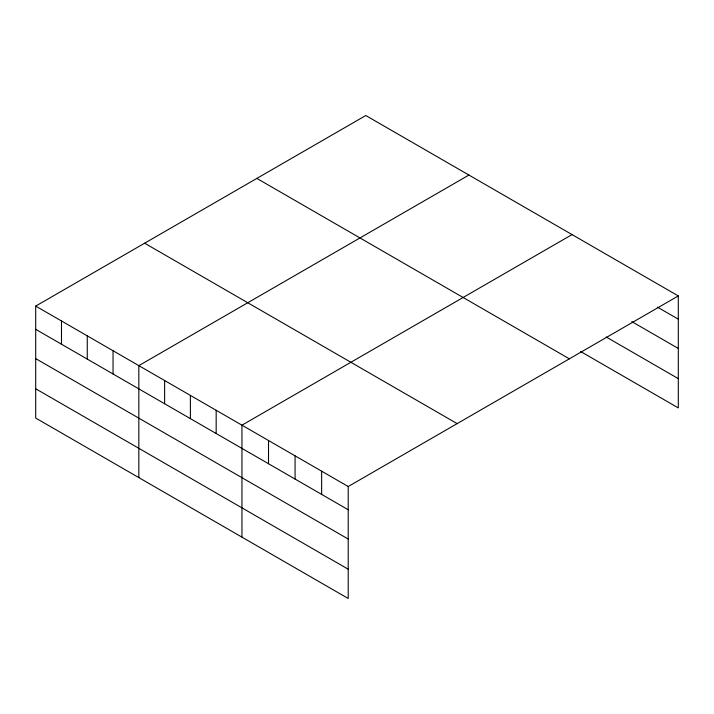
<?xml version="1.0" encoding="UTF-8"?>
<svg xmlns="http://www.w3.org/2000/svg" width="714" height="714" viewBox="0 0 714 714"><rect width="100%" height="100%" fill="white"/><g stroke="black" fill="none" stroke-linecap="round" stroke-linejoin="round"><path stroke-width="1.07" d="M678.3 295.935L365.791 115.516L35.7 306.092L35.7 418.065L348.209 598.484L348.209 486.52L678.3 295.935L678.3 407.908L580.589 351.493M468.919 175.055L138.828 365.63L138.828 477.604M572.048 234.594L241.957 425.169L241.957 537.142M657.433 307.118L678.3 319.167M631.819 321.612L678.3 348.45M606.204 336.999L678.3 378.625M256.861 178.411L569.37 358.83M144.63 243.206L457.139 423.625M35.7 306.092L348.209 486.52M35.7 329.324L348.209 509.742M35.7 358.606L348.209 539.034M35.7 388.773L348.209 569.201M321.639 471.178L321.639 494.409M295.078 455.844L295.078 479.076M268.518 440.511L268.518 463.734M216.172 410.291L216.172 433.514M190.388 395.404L190.388 418.636M164.613 380.517L164.613 403.749M113.044 350.752L113.044 373.975M87.26 335.866L87.26 359.088M61.484 320.979L61.484 344.21"/></g></svg>
